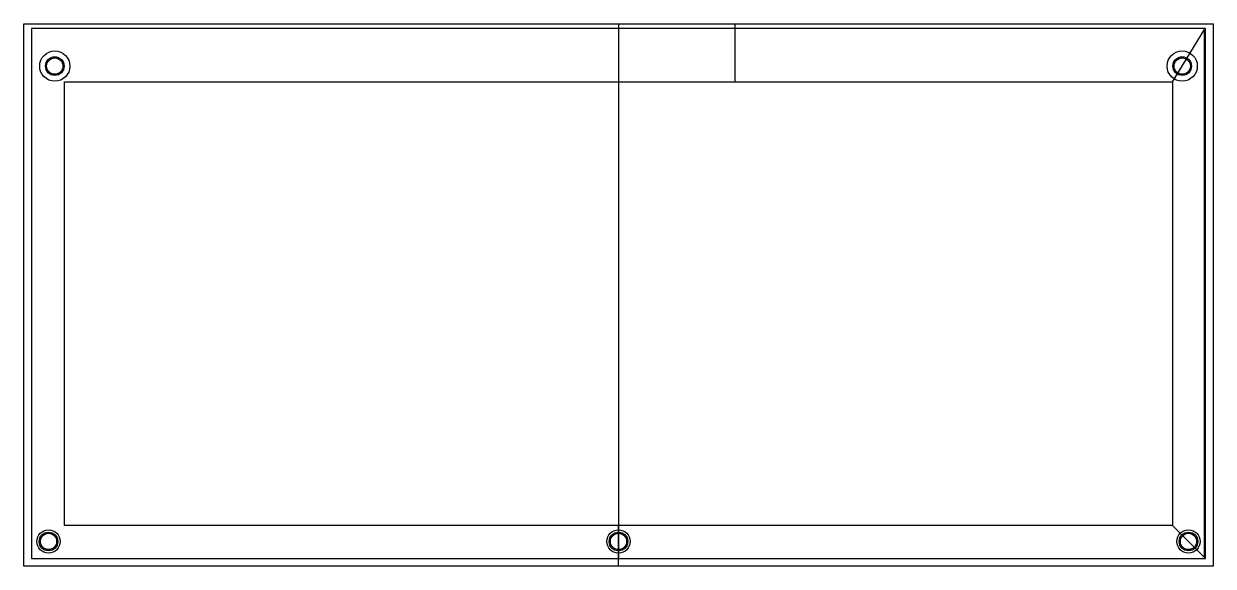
# Model space of a CAD drawing. Header units: millimetres. Extents: x -17 to 188, y -74 to 20.
import ezdxf

# ---------------------------------------------------------------- set-up
doc = ezdxf.new("R2010")
doc.units = ezdxf.units.MM
doc.layers.get('0').update_dxf_attribs({"linetype": 'CONTINUOUS'})

msp = doc.modelspace()

# ---------------------------------------------------------------- linework, layer by layer
for p, q in [((85.3, 19.54), (85.3, 9.54)), ((85.3, 19.54), (105.3, 19.54)), ((85.3, 18.54), (85.3, -72.16)), ((105.3, 19.54), (105.3, 9.54)), ((180.55, 9.54), (186.05, 18.54)), ((186.05, -72.16), (186.05, 18.54)), ((180.55, 9.54), (182.22, 12.27)), ((-9.95, 9.54), (180.55, 9.54)), ((-9.95, -66.66), (-9.95, 9.54)), ((180.55, 9.54), (180.55, -66.66)), ((180.55, -66.66), (-9.95, -66.66)), ((85.3, -73.66), (85.3, -66.66)), ((180.55, -66.66), (186.05, -72.16))]:
    msp.add_line(p, q)
for points in [[(-16.95, -72.66), (-16.95, 9.54), (-16.95, 19.54), (187.55, 19.54), (187.55, 18.54), (187.55, -72.66), (187.55, -73.66), (186.55, -73.66), (-15.95, -73.66), (-16.95, -73.66)], [(186.25, 18.74), (-15.65, 18.74), (-15.65, -58.5), (-15.65, -72.36), (186.25, -72.36)]]:
    msp.add_lwpolyline(points, close=True)
for centre, radius in [((-11.62, 12.27), 2.6), ((182.22, 12.27), 2.6), ((-11.62, 12.27), 1.6), ((-11.62, 12.27), 1.4), ((182.22, 12.27), 1.6), ((182.22, 12.27), 1.4), ((-12.7, -69.41), 2), ((85.3, -69.41), 2), ((183.3, -69.41), 2), ((-12.7, -69.41), 1.6), ((-12.7, -69.41), 1.4), ((85.3, -69.41), 1.6), ((85.3, -69.41), 1.4), ((183.3, -69.41), 1.6), ((183.3, -69.41), 1.4)]:
    msp.add_circle(centre, radius)

doc.saveas('drawing.dxf')
